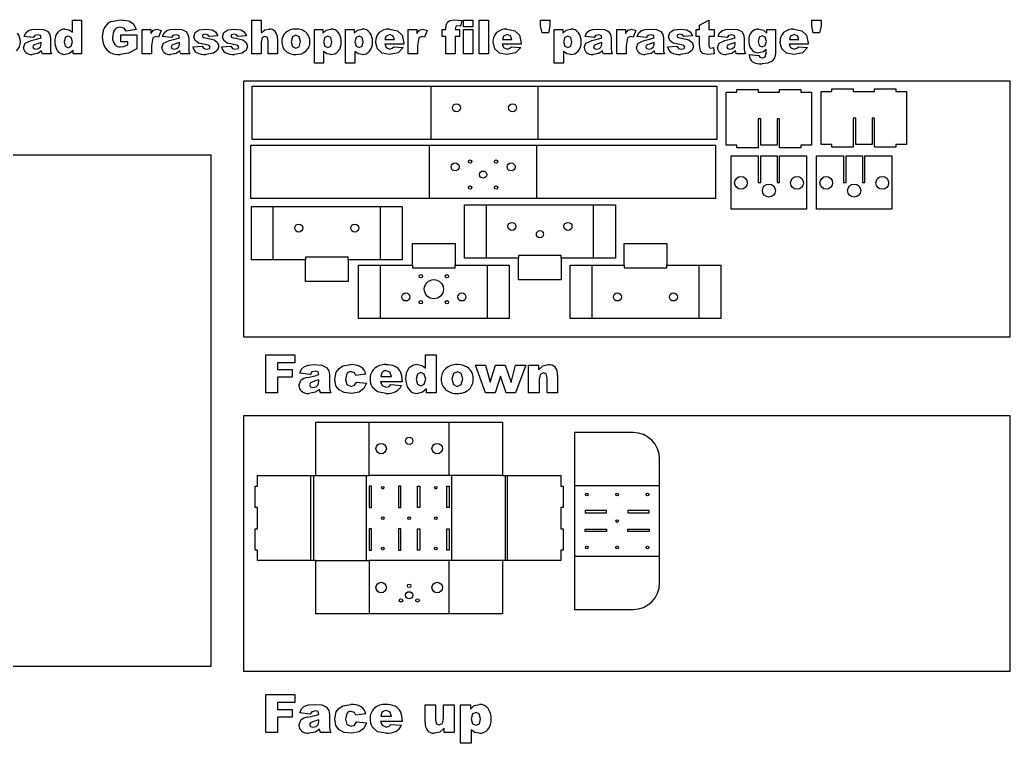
# Model space of a CAD drawing. Extents: x -47.4 to 49.1, y -49.9 to 45.6.
# Drawn here: x 2.59 to 49.09, y -49.67 to -15.7 of the extents above; entities that cross this region are included whole.
import ezdxf

# ---------------------------------------------------------------- set-up
doc = ezdxf.new("R2010")
doc.units = 0
for name, color, linetype in [('CUT', 5, 'CONTINUOUS'), ('DEFAULT', 7, 'CONTINUOUS'), ('SCORE', 1, 'CONTINUOUS')]:
    doc.layers.add(name, color=color, linetype=linetype)

msp = doc.modelspace()

# ---------------------------------------------------------------- linework, layer by layer
at = {"layer": 'CUT'}
for p, q in [((5.061, -16.275), (5.061, -15.724)), ((5.061, -15.724), (5.498, -15.724)), ((5.498, -15.724), (5.498, -17.302)), ((6.889, -15.776), (7.322, -15.699)), ((7.322, -15.699), (7.714, -15.747)), ((7.714, -15.747), (7.93, -15.896)), ((13.486, -15.724), (13.923, -15.724)), ((13.486, -17.302), (13.486, -15.724)), ((13.923, -15.724), (13.923, -16.305)), ((22.674, -15.818), (22.79, -15.732)), ((22.79, -15.732), (23.009, -15.699)), ((23.009, -15.699), (23.343, -15.726)), ((23.343, -15.726), (23.293, -15.992)), ((23.428, -15.724), (23.865, -15.724)), ((23.428, -16.027), (23.428, -15.724)), ((23.865, -15.724), (23.865, -16.027)), ((24.156, -15.724), (24.593, -15.724)), ((24.156, -17.302), (24.156, -15.724)), ((24.593, -15.724), (24.593, -17.302)), ((27.045, -15.724), (27.482, -15.724)), ((27.045, -15.985), (27.045, -15.724)), ((27.482, -15.724), (27.482, -15.985)), ((34.511, -15.95), (34.948, -15.724)), ((34.948, -15.724), (34.948, -16.161)), ((39.78, -15.724), (40.217, -15.724)), ((39.78, -15.985), (39.78, -15.724)), ((40.217, -15.724), (40.217, -15.985)), ((2.871, -16.316), (3, -16.206)), ((3, -16.206), (3.165, -16.155)), ((3.165, -16.155), (3.393, -16.136)), ((3.393, -16.136), (3.71, -16.158)), ((3.71, -16.158), (3.909, -16.25)), ((3.909, -16.25), (3.997, -16.387)), ((4.723, -16.136), (4.911, -16.171)), ((4.911, -16.171), (5.061, -16.275)), ((7.487, -16.098), (7.308, -16.052)), ((7.586, -16.234), (7.487, -16.098)), ((8.059, -16.151), (7.586, -16.234)), ((7.93, -15.896), (8.059, -16.151)), ((8.339, -16.161), (8.746, -16.161)), ((8.339, -17.302), (8.339, -16.161)), ((8.746, -16.161), (8.746, -16.349)), ((8.746, -16.349), (8.868, -16.182)), ((8.868, -16.182), (9.024, -16.136)), ((9.024, -16.136), (9.237, -16.195)), ((9.237, -16.195), (9.101, -16.509)), ((9.366, -16.316), (9.494, -16.206)), ((9.494, -16.206), (9.66, -16.155)), ((9.66, -16.155), (9.888, -16.136)), ((9.888, -16.136), (10.204, -16.158)), ((10.204, -16.158), (10.403, -16.25)), ((10.403, -16.25), (10.491, -16.387)), ((10.832, -16.299), (11.013, -16.177)), ((11.013, -16.177), (11.322, -16.136)), ((11.322, -16.136), (11.625, -16.169)), ((11.625, -16.169), (11.787, -16.269)), ((11.787, -16.269), (11.895, -16.452)), ((12.18, -16.299), (12.361, -16.177)), ((12.361, -16.177), (12.67, -16.136)), ((12.67, -16.136), (12.972, -16.169)), ((12.972, -16.169), (13.135, -16.269)), ((13.135, -16.269), (13.243, -16.452)), ((13.923, -16.305), (14.099, -16.175)), ((14.099, -16.175), (14.306, -16.136)), ((16.423, -17.739), (16.423, -16.161)), ((16.423, -16.161), (16.829, -16.161)), ((16.829, -16.161), (16.829, -16.334)), ((16.829, -16.334), (16.986, -16.188)), ((16.986, -16.188), (17.201, -16.136)), ((17.892, -17.739), (17.892, -16.161)), ((17.892, -16.161), (18.297, -16.161)), ((18.297, -16.161), (18.297, -16.334)), ((18.297, -16.334), (18.455, -16.188)), ((18.455, -16.188), (18.67, -16.136)), ((19.946, -16.136), (20.333, -16.211)), ((20.333, -16.211), (20.549, -16.425)), ((20.83, -16.161), (21.237, -16.161)), ((20.83, -17.302), (20.83, -16.161)), ((21.237, -16.161), (21.237, -16.349)), ((21.237, -16.349), (21.36, -16.182)), ((21.36, -16.182), (21.516, -16.136)), ((21.516, -16.136), (21.728, -16.195)), ((21.728, -16.195), (21.592, -16.509)), ((22.432, -16.476), (22.432, -16.161)), ((22.432, -16.161), (22.602, -16.161)), ((22.602, -16.109), (22.617, -15.955)), ((22.602, -16.161), (22.602, -16.109)), ((22.617, -15.955), (22.674, -15.818)), ((23.045, -16.061), (23.039, -16.161)), ((23.039, -16.161), (23.246, -16.161)), ((23.081, -15.999), (23.045, -16.061)), ((23.166, -15.979), (23.081, -15.999)), ((23.293, -15.992), (23.166, -15.979)), ((23.246, -16.161), (23.246, -16.476)), ((23.865, -16.027), (23.428, -16.027)), ((23.428, -16.161), (23.865, -16.161)), ((23.428, -17.302), (23.428, -16.161)), ((23.865, -16.161), (23.865, -17.302)), ((25.457, -16.136), (25.844, -16.211)), ((25.844, -16.211), (26.061, -16.425)), ((27.116, -16.306), (27.045, -15.985)), ((27.482, -15.985), (27.414, -16.306)), ((27.689, -17.739), (27.689, -16.161)), ((27.689, -16.161), (28.094, -16.161)), ((28.094, -16.161), (28.094, -16.334)), ((28.094, -16.334), (28.252, -16.188)), ((28.252, -16.188), (28.466, -16.136)), ((29.202, -16.316), (29.33, -16.206)), ((29.33, -16.206), (29.496, -16.155)), ((29.496, -16.155), (29.724, -16.136)), ((29.724, -16.136), (30.04, -16.158)), ((30.04, -16.158), (30.239, -16.25)), ((30.239, -16.25), (30.327, -16.387)), ((30.626, -16.161), (31.034, -16.161)), ((30.626, -17.302), (30.626, -16.161)), ((31.034, -16.161), (31.034, -16.349)), ((31.034, -16.349), (31.156, -16.182)), ((31.156, -16.182), (31.312, -16.136)), ((31.312, -16.136), (31.525, -16.195)), ((31.525, -16.195), (31.389, -16.509)), ((31.654, -16.316), (31.782, -16.206)), ((31.782, -16.206), (31.948, -16.155)), ((31.948, -16.155), (32.176, -16.136)), ((32.176, -16.136), (32.492, -16.158)), ((32.492, -16.158), (32.691, -16.25)), ((32.691, -16.25), (32.779, -16.387)), ((33.12, -16.299), (33.301, -16.177)), ((33.301, -16.177), (33.61, -16.136)), ((33.61, -16.136), (33.912, -16.169)), ((33.912, -16.169), (34.075, -16.269)), ((34.075, -16.269), (34.183, -16.452)), ((34.353, -16.476), (34.353, -16.161)), ((34.353, -16.161), (34.511, -16.161)), ((34.511, -16.161), (34.511, -15.95)), ((34.948, -16.161), (35.191, -16.161)), ((35.191, -16.161), (35.191, -16.476)), ((35.453, -16.316), (35.582, -16.206)), ((35.582, -16.206), (35.748, -16.155)), ((35.748, -16.155), (35.976, -16.136)), ((35.976, -16.136), (36.292, -16.158)), ((36.292, -16.158), (36.491, -16.25)), ((36.491, -16.25), (36.579, -16.387)), ((37.289, -16.136), (37.511, -16.181)), ((37.511, -16.181), (37.674, -16.33)), ((37.674, -16.161), (38.08, -16.161)), ((37.674, -16.33), (37.674, -16.161)), ((38.08, -16.161), (38.08, -17.237)), ((38.932, -16.136), (39.319, -16.211)), ((39.319, -16.211), (39.535, -16.425)), ((39.851, -16.306), (39.78, -15.985)), ((40.217, -15.985), (40.148, -16.306)), ((2.803, -16.489), (2.871, -16.316)), ((3.228, -16.537), (2.803, -16.489)), ((2.842, -16.792), (3.122, -16.669)), ((3.122, -16.669), (3.438, -16.601)), ((3.293, -16.438), (3.228, -16.537)), ((3.448, -16.404), (3.293, -16.438)), ((3.438, -16.601), (3.592, -16.549)), ((3.56, -16.436), (3.448, -16.404)), ((3.592, -16.549), (3.56, -16.436)), ((3.997, -16.387), (4.029, -16.556)), ((4.029, -16.556), (4.029, -17.059)), ((4.726, -16.528), (4.672, -16.741)), ((4.857, -16.464), (4.726, -16.528)), ((5.006, -16.53), (4.857, -16.464)), ((5.064, -16.731), (5.006, -16.53)), ((5.007, -16.945), (5.064, -16.731)), ((7.331, -16.731), (7.331, -16.404)), ((7.331, -16.404), (8.084, -16.404)), ((7.659, -16.731), (7.331, -16.731)), ((7.659, -16.874), (7.659, -16.731)), ((8.084, -16.404), (8.084, -17.067)), ((8.844, -16.547), (8.776, -16.92)), ((8.978, -16.476), (8.844, -16.547)), ((9.101, -16.509), (8.978, -16.476)), ((9.298, -16.489), (9.366, -16.316)), ((9.722, -16.537), (9.298, -16.489)), ((9.337, -16.792), (9.616, -16.669)), ((9.616, -16.669), (9.933, -16.601)), ((9.787, -16.438), (9.722, -16.537)), ((9.942, -16.404), (9.787, -16.438)), ((9.933, -16.601), (10.087, -16.549)), ((10.055, -16.436), (9.942, -16.404)), ((10.087, -16.549), (10.055, -16.436)), ((10.491, -16.387), (10.524, -16.556)), ((10.524, -16.556), (10.524, -17.059)), ((10.766, -16.493), (10.832, -16.299)), ((10.827, -16.677), (10.766, -16.493)), ((10.977, -16.791), (10.827, -16.677)), ((11.189, -16.405), (11.155, -16.467)), ((11.155, -16.467), (11.199, -16.529)), ((11.3, -16.379), (11.189, -16.405)), ((11.199, -16.529), (11.388, -16.566)), ((11.428, -16.412), (11.3, -16.379)), ((11.388, -16.566), (11.713, -16.634)), ((11.483, -16.489), (11.428, -16.412)), ((11.895, -16.452), (11.483, -16.489)), ((11.713, -16.634), (11.875, -16.758)), ((12.114, -16.493), (12.18, -16.299)), ((12.175, -16.677), (12.114, -16.493)), ((12.324, -16.791), (12.175, -16.677)), ((12.537, -16.405), (12.502, -16.467)), ((12.502, -16.467), (12.547, -16.529)), ((12.647, -16.379), (12.537, -16.405)), ((12.547, -16.529), (12.735, -16.566)), ((12.775, -16.412), (12.647, -16.379)), ((12.735, -16.566), (13.06, -16.634)), ((12.83, -16.489), (12.775, -16.412)), ((13.243, -16.452), (12.83, -16.489)), ((13.06, -16.634), (13.223, -16.758)), ((13.972, -16.537), (13.923, -16.753)), ((14.1, -16.476), (13.972, -16.537)), ((14.211, -16.521), (14.1, -16.476)), ((14.25, -16.673), (14.211, -16.521)), ((14.25, -17.302), (14.25, -16.673)), ((14.687, -16.577), (14.687, -17.302)), ((15.396, -16.503), (15.331, -16.731)), ((15.331, -16.731), (15.395, -16.96)), ((15.559, -16.428), (15.396, -16.503)), ((15.716, -16.502), (15.559, -16.428)), ((15.78, -16.726), (15.716, -16.502)), ((15.717, -16.962), (15.78, -16.726)), ((16.915, -16.529), (16.857, -16.737)), ((16.857, -16.737), (16.916, -16.934)), ((17.059, -16.464), (16.915, -16.529)), ((17.194, -16.528), (17.059, -16.464)), ((17.249, -16.728), (17.194, -16.528)), ((17.196, -16.937), (17.249, -16.728)), ((18.384, -16.529), (18.326, -16.737)), ((18.326, -16.737), (18.385, -16.934)), ((18.527, -16.464), (18.384, -16.529)), ((18.662, -16.528), (18.527, -16.464)), ((18.718, -16.728), (18.662, -16.528)), ((18.665, -16.937), (18.718, -16.728)), ((19.386, -17.06), (19.3, -16.733)), ((19.791, -16.472), (19.739, -16.622)), ((19.739, -16.622), (20.187, -16.622)), ((19.964, -16.391), (19.791, -16.472)), ((20.116, -16.445), (19.964, -16.391)), ((20.187, -16.622), (20.116, -16.445)), ((20.549, -16.425), (20.624, -16.791)), ((21.335, -16.547), (21.267, -16.92)), ((21.469, -16.476), (21.335, -16.547)), ((21.592, -16.509), (21.469, -16.476)), ((22.602, -16.476), (22.432, -16.476)), ((22.602, -17.302), (22.602, -16.476)), ((23.246, -16.476), (23.039, -16.476)), ((23.039, -16.476), (23.039, -17.302)), ((24.897, -17.06), (24.812, -16.733)), ((25.302, -16.472), (25.25, -16.622)), ((25.25, -16.622), (25.698, -16.622)), ((25.476, -16.391), (25.302, -16.472)), ((25.627, -16.445), (25.476, -16.391)), ((25.698, -16.622), (25.627, -16.445)), ((26.061, -16.425), (26.135, -16.791)), ((27.414, -16.306), (27.116, -16.306)), ((28.18, -16.529), (28.123, -16.737)), ((28.123, -16.737), (28.181, -16.934)), ((28.324, -16.464), (28.18, -16.529)), ((28.459, -16.528), (28.324, -16.464)), ((28.514, -16.728), (28.459, -16.528)), ((28.461, -16.937), (28.514, -16.728)), ((29.133, -16.489), (29.202, -16.316)), ((29.558, -16.537), (29.133, -16.489)), ((29.173, -16.792), (29.452, -16.669)), ((29.452, -16.669), (29.769, -16.601)), ((29.623, -16.438), (29.558, -16.537)), ((29.778, -16.404), (29.623, -16.438)), ((29.769, -16.601), (29.922, -16.549)), ((29.89, -16.436), (29.778, -16.404)), ((29.922, -16.549), (29.89, -16.436)), ((30.327, -16.387), (30.359, -16.556)), ((30.359, -16.556), (30.359, -17.059)), ((31.132, -16.547), (31.063, -16.92)), ((31.266, -16.476), (31.132, -16.547)), ((31.389, -16.509), (31.266, -16.476)), ((31.585, -16.489), (31.654, -16.316)), ((32.01, -16.537), (31.585, -16.489)), ((31.625, -16.792), (31.904, -16.669)), ((31.904, -16.669), (32.221, -16.601)), ((32.075, -16.438), (32.01, -16.537)), ((32.23, -16.404), (32.075, -16.438)), ((32.221, -16.601), (32.375, -16.549)), ((32.343, -16.436), (32.23, -16.404)), ((32.375, -16.549), (32.343, -16.436)), ((32.779, -16.387), (32.812, -16.556)), ((32.812, -16.556), (32.812, -17.059)), ((33.054, -16.493), (33.12, -16.299)), ((33.115, -16.677), (33.054, -16.493)), ((33.265, -16.791), (33.115, -16.677)), ((33.477, -16.405), (33.443, -16.467)), ((33.443, -16.467), (33.487, -16.529)), ((33.588, -16.379), (33.477, -16.405)), ((33.487, -16.529), (33.676, -16.566)), ((33.716, -16.412), (33.588, -16.379)), ((33.676, -16.566), (34, -16.634)), ((33.771, -16.489), (33.716, -16.412)), ((34.183, -16.452), (33.771, -16.489)), ((34, -16.634), (34.163, -16.758)), ((34.511, -16.476), (34.353, -16.476)), ((34.511, -16.879), (34.511, -16.476)), ((35.191, -16.476), (34.948, -16.476)), ((34.948, -16.476), (34.948, -16.897)), ((35.385, -16.489), (35.453, -16.316)), ((35.81, -16.537), (35.385, -16.489)), ((35.424, -16.792), (35.704, -16.669)), ((35.704, -16.669), (36.021, -16.601)), ((35.875, -16.438), (35.81, -16.537)), ((36.03, -16.404), (35.875, -16.438)), ((36.021, -16.601), (36.174, -16.549)), ((36.142, -16.436), (36.03, -16.404)), ((36.174, -16.549), (36.142, -16.436)), ((36.579, -16.387), (36.611, -16.556)), ((36.611, -16.556), (36.611, -17.059)), ((37.306, -16.513), (37.255, -16.717)), ((37.255, -16.717), (37.308, -16.902)), ((37.442, -16.452), (37.306, -16.513)), ((37.587, -16.519), (37.442, -16.452)), ((37.646, -16.711), (37.587, -16.519)), ((37.59, -16.9), (37.646, -16.711)), ((38.372, -17.06), (38.286, -16.733)), ((38.777, -16.472), (38.725, -16.622)), ((38.725, -16.622), (39.173, -16.622)), ((38.95, -16.391), (38.777, -16.472)), ((39.102, -16.445), (38.95, -16.391)), ((39.173, -16.622), (39.102, -16.445)), ((39.535, -16.425), (39.61, -16.791)), ((40.148, -16.306), (39.851, -16.306)), ((2.767, -17.003), (2.842, -16.792)), ((3.24, -16.891), (3.204, -16.969)), ((3.204, -16.969), (3.239, -17.052)), ((3.239, -17.052), (3.344, -17.083)), ((3.406, -16.823), (3.24, -16.891)), ((3.344, -17.083), (3.478, -17.049)), ((3.592, -16.768), (3.406, -16.823)), ((3.617, -17.161), (3.448, -17.279)), ((3.478, -17.049), (3.566, -16.965)), ((3.566, -16.965), (3.592, -16.836)), ((3.592, -16.836), (3.592, -16.768)), ((3.633, -17.234), (3.617, -17.161)), ((4.029, -17.059), (4.039, -17.186)), ((4.039, -17.186), (4.084, -17.302)), ((4.672, -16.741), (4.727, -16.945)), ((4.727, -16.945), (4.863, -17.011)), ((4.863, -17.011), (5.007, -16.945)), ((5.093, -17.135), (4.934, -17.278)), ((5.093, -17.302), (5.093, -17.135)), ((7.326, -16.974), (7.485, -16.951)), ((7.485, -16.951), (7.659, -16.874)), ((8.084, -17.067), (7.699, -17.272)), ((8.776, -16.92), (8.776, -17.302)), ((9.261, -17.003), (9.337, -16.792)), ((9.734, -16.891), (9.698, -16.969)), ((9.698, -16.969), (9.734, -17.052)), ((9.901, -16.823), (9.734, -16.891)), ((9.734, -17.052), (9.838, -17.083)), ((9.838, -17.083), (9.973, -17.049)), ((10.087, -16.768), (9.901, -16.823)), ((10.112, -17.161), (9.942, -17.279)), ((9.973, -17.049), (10.061, -16.965)), ((10.061, -16.965), (10.087, -16.836)), ((10.087, -16.836), (10.087, -16.768)), ((10.127, -17.234), (10.112, -17.161)), ((10.524, -17.059), (10.534, -17.186)), ((10.534, -17.186), (10.579, -17.302)), ((10.718, -16.974), (11.155, -16.938)), ((11.293, -16.864), (10.977, -16.791)), ((11.155, -16.938), (11.23, -17.05)), ((11.23, -17.05), (11.358, -17.083)), ((11.482, -16.908), (11.293, -16.864)), ((11.358, -17.083), (11.494, -17.047)), ((11.531, -16.979), (11.482, -16.908)), ((11.494, -17.047), (11.531, -16.979)), ((11.872, -17.125), (11.684, -17.272)), ((11.932, -16.935), (11.872, -17.125)), ((11.875, -16.758), (11.932, -16.935)), ((12.065, -16.974), (12.502, -16.938)), ((12.641, -16.864), (12.324, -16.791)), ((12.502, -16.938), (12.577, -17.05)), ((12.577, -17.05), (12.706, -17.083)), ((12.829, -16.908), (12.641, -16.864)), ((12.706, -17.083), (12.841, -17.047)), ((12.879, -16.979), (12.829, -16.908)), ((12.841, -17.047), (12.879, -16.979)), ((13.22, -17.125), (13.031, -17.272)), ((13.279, -16.935), (13.22, -17.125)), ((13.223, -16.758), (13.279, -16.935)), ((13.923, -16.753), (13.923, -17.302)), ((15.395, -16.96), (15.556, -17.035)), ((15.556, -17.035), (15.717, -16.962)), ((17.011, -17.292), (16.86, -17.189)), ((16.86, -17.189), (16.86, -17.739)), ((16.916, -16.934), (17.064, -16.998)), ((17.064, -16.998), (17.196, -16.937)), ((18.48, -17.292), (18.329, -17.189)), ((18.329, -17.189), (18.329, -17.739)), ((18.385, -16.934), (18.533, -16.998)), ((18.533, -16.998), (18.665, -16.937)), ((19.602, -17.262), (19.386, -17.06)), ((20.624, -16.841), (19.737, -16.841)), ((19.737, -16.841), (19.795, -16.997)), ((19.795, -16.997), (19.962, -17.071)), ((19.962, -17.071), (20.085, -17.037)), ((20.085, -17.037), (20.162, -16.962)), ((20.162, -16.962), (20.599, -16.998)), ((20.599, -16.998), (20.36, -17.25)), ((20.624, -16.791), (20.624, -16.841)), ((21.267, -16.92), (21.267, -17.302)), ((25.113, -17.262), (24.897, -17.06)), ((26.135, -16.841), (25.249, -16.841)), ((25.249, -16.841), (25.306, -16.997)), ((25.306, -16.997), (25.473, -17.071)), ((25.473, -17.071), (25.597, -17.037)), ((25.597, -17.037), (25.674, -16.962)), ((25.674, -16.962), (26.111, -16.998)), ((26.111, -16.998), (25.872, -17.25)), ((26.135, -16.791), (26.135, -16.841)), ((28.277, -17.292), (28.126, -17.189)), ((28.126, -17.189), (28.126, -17.739)), ((28.181, -16.934), (28.329, -16.998)), ((28.329, -16.998), (28.461, -16.937)), ((29.097, -17.003), (29.173, -16.792)), ((29.57, -16.891), (29.534, -16.969)), ((29.534, -16.969), (29.569, -17.052)), ((29.569, -17.052), (29.674, -17.083)), ((29.737, -16.823), (29.57, -16.891)), ((29.674, -17.083), (29.808, -17.049)), ((29.922, -16.768), (29.737, -16.823)), ((29.948, -17.161), (29.778, -17.279)), ((29.808, -17.049), (29.896, -16.965)), ((29.896, -16.965), (29.922, -16.836)), ((29.922, -16.836), (29.922, -16.768)), ((29.963, -17.234), (29.948, -17.161)), ((30.359, -17.059), (30.37, -17.186)), ((30.37, -17.186), (30.414, -17.302)), ((31.063, -16.92), (31.063, -17.302)), ((31.549, -17.003), (31.625, -16.792)), ((32.022, -16.891), (31.986, -16.969)), ((31.986, -16.969), (32.022, -17.052)), ((32.189, -16.823), (32.022, -16.891)), ((32.022, -17.052), (32.126, -17.083)), ((32.126, -17.083), (32.26, -17.049)), ((32.375, -16.768), (32.189, -16.823)), ((32.4, -17.161), (32.23, -17.279)), ((32.26, -17.049), (32.349, -16.965)), ((32.349, -16.965), (32.375, -16.836)), ((32.375, -16.836), (32.375, -16.768)), ((32.415, -17.234), (32.4, -17.161)), ((32.812, -17.059), (32.822, -17.186)), ((32.822, -17.186), (32.867, -17.302)), ((33.006, -16.974), (33.443, -16.938)), ((33.581, -16.864), (33.265, -16.791)), ((33.443, -16.938), (33.518, -17.05)), ((33.518, -17.05), (33.646, -17.083)), ((33.769, -16.908), (33.581, -16.864)), ((33.646, -17.083), (33.782, -17.047)), ((33.819, -16.979), (33.769, -16.908)), ((33.782, -17.047), (33.819, -16.979)), ((34.16, -17.125), (33.972, -17.272)), ((34.22, -16.935), (34.16, -17.125)), ((34.163, -16.758), (34.22, -16.935)), ((34.548, -17.156), (34.511, -16.879)), ((34.662, -17.284), (34.548, -17.156)), ((34.948, -16.897), (34.962, -16.997)), ((34.962, -16.997), (35.037, -17.035)), ((35.037, -17.035), (35.171, -17.006)), ((35.171, -17.006), (35.203, -17.293)), ((35.349, -17.003), (35.424, -16.792)), ((35.822, -16.891), (35.786, -16.969)), ((35.786, -16.969), (35.821, -17.052)), ((35.821, -17.052), (35.926, -17.083)), ((35.988, -16.823), (35.822, -16.891)), ((35.926, -17.083), (36.06, -17.049)), ((36.174, -16.768), (35.988, -16.823)), ((36.199, -17.161), (36.03, -17.279)), ((36.06, -17.049), (36.148, -16.965)), ((36.148, -16.965), (36.174, -16.836)), ((36.174, -16.836), (36.174, -16.768)), ((36.215, -17.234), (36.199, -17.161)), ((36.611, -17.059), (36.621, -17.186)), ((36.621, -17.186), (36.666, -17.302)), ((37.513, -17.201), (37.292, -17.253)), ((37.308, -16.902), (37.45, -16.962)), ((37.45, -16.962), (37.59, -16.9)), ((37.643, -17.093), (37.513, -17.201)), ((37.643, -17.262), (37.643, -17.093)), ((38.588, -17.262), (38.372, -17.06)), ((39.61, -16.841), (38.723, -16.841)), ((38.723, -16.841), (38.781, -16.997)), ((38.781, -16.997), (38.948, -17.071)), ((38.948, -17.071), (39.071, -17.037)), ((39.071, -17.037), (39.148, -16.962)), ((39.148, -16.962), (39.585, -16.998)), ((39.585, -16.998), (39.346, -17.25)), ((39.61, -16.791), (39.61, -16.841)), ((3.448, -17.279), (3.18, -17.326)), ((3.666, -17.302), (3.633, -17.234)), ((4.084, -17.302), (3.666, -17.302)), ((4.934, -17.278), (4.721, -17.326)), ((5.498, -17.302), (5.093, -17.302)), ((7.699, -17.272), (7.303, -17.326)), ((8.776, -17.302), (8.339, -17.302)), ((9.942, -17.279), (9.674, -17.326)), ((10.16, -17.302), (10.127, -17.234)), ((10.579, -17.302), (10.16, -17.302)), ((11.684, -17.272), (11.334, -17.326)), ((13.031, -17.272), (12.681, -17.326)), ((13.923, -17.302), (13.486, -17.302)), ((14.687, -17.302), (14.25, -17.302)), ((17.198, -17.326), (17.011, -17.292)), ((18.667, -17.326), (18.48, -17.292)), ((19.959, -17.326), (19.602, -17.262)), ((20.36, -17.25), (19.959, -17.326)), ((21.267, -17.302), (20.83, -17.302)), ((23.039, -17.302), (22.602, -17.302)), ((23.865, -17.302), (23.428, -17.302)), ((24.593, -17.302), (24.156, -17.302)), ((25.47, -17.326), (25.113, -17.262)), ((25.872, -17.25), (25.47, -17.326)), ((28.463, -17.326), (28.277, -17.292)), ((29.778, -17.279), (29.51, -17.326)), ((29.996, -17.302), (29.963, -17.234)), ((30.414, -17.302), (29.996, -17.302)), ((31.063, -17.302), (30.626, -17.302)), ((32.23, -17.279), (31.962, -17.326)), ((32.448, -17.302), (32.415, -17.234)), ((32.867, -17.302), (32.448, -17.302)), ((33.972, -17.272), (33.622, -17.326)), ((34.901, -17.326), (34.662, -17.284)), ((35.203, -17.293), (34.901, -17.326)), ((36.03, -17.279), (35.762, -17.326)), ((36.248, -17.302), (36.215, -17.234)), ((36.666, -17.302), (36.248, -17.302)), ((36.854, -17.384), (36.856, -17.326)), ((36.856, -17.326), (37.291, -17.375)), ((37.291, -17.375), (37.34, -17.452)), ((37.34, -17.452), (37.459, -17.484)), ((37.459, -17.484), (37.597, -17.435)), ((37.597, -17.435), (37.643, -17.262)), ((37.914, -17.649), (37.722, -17.736)), ((38.035, -17.492), (37.914, -17.649)), ((38.081, -17.288), (38.035, -17.492)), ((38.08, -17.237), (38.081, -17.288)), ((38.945, -17.326), (38.588, -17.262)), ((39.346, -17.25), (38.945, -17.326)), ((16.86, -17.739), (16.423, -17.739)), ((18.329, -17.739), (17.892, -17.739)), ((28.126, -17.739), (27.689, -17.739)), ((37.722, -17.736), (37.455, -17.763)), ((13.508, -21.315), (13.508, -18.815)), ((13.508, -18.815), (21.893, -18.815)), ((21.893, -18.815), (26.933, -18.815)), ((26.933, -18.815), (35.318, -18.815)), ((35.318, -18.815), (35.318, -21.315)), ((36.266, -19.094), (36.266, -18.979)), ((36.266, -18.979), (37.266, -18.979)), ((37.266, -18.979), (37.266, -19.094)), ((38.266, -19.094), (38.266, -18.979)), ((38.266, -18.979), (39.266, -18.979)), ((39.266, -18.979), (39.266, -19.094)), ((40.225, -21.563), (40.225, -19.063)), ((40.225, -19.063), (40.725, -19.063)), ((40.725, -19.063), (40.725, -18.948)), ((40.725, -18.948), (41.725, -18.948)), ((41.725, -18.948), (41.725, -19.063)), ((41.725, -19.063), (42.725, -19.063)), ((42.725, -19.063), (42.725, -18.948)), ((42.725, -18.948), (43.725, -18.948)), ((43.725, -18.948), (43.725, -19.063)), ((43.725, -19.063), (44.225, -19.063)), ((44.225, -19.063), (44.225, -21.563)), ((35.766, -21.594), (35.766, -19.094)), ((35.766, -19.094), (36.266, -19.094)), ((37.266, -19.094), (38.266, -19.094)), ((39.266, -19.094), (39.766, -19.094)), ((39.766, -19.094), (39.766, -21.594)), ((37.381, -20.344), (37.266, -20.344)), ((37.266, -20.344), (37.266, -21.594)), ((37.381, -21.594), (37.381, -20.344)), ((38.266, -20.344), (38.151, -20.344)), ((38.151, -20.344), (38.151, -21.594)), ((38.266, -21.594), (38.266, -20.344)), ((41.84, -20.313), (41.725, -20.313)), ((41.725, -20.313), (41.725, -21.563)), ((41.84, -21.563), (41.84, -20.313)), ((42.725, -20.313), (42.61, -20.313)), ((42.61, -20.313), (42.61, -21.563)), ((42.725, -21.563), (42.725, -20.313)), ((21.893, -21.315), (13.508, -21.315)), ((26.933, -21.315), (21.893, -21.315)), ((35.318, -21.315), (26.933, -21.315)), ((13.442, -24.094), (13.442, -21.594)), ((13.442, -21.594), (21.827, -21.594)), ((21.827, -21.594), (26.867, -21.594)), ((26.867, -21.594), (35.252, -21.594)), ((35.252, -21.594), (35.252, -24.094)), ((36.266, -21.594), (35.766, -21.594)), ((36.266, -21.709), (36.266, -21.594)), ((37.266, -21.709), (36.266, -21.709)), ((37.266, -21.594), (37.266, -21.709)), ((38.151, -21.594), (37.381, -21.594)), ((38.266, -21.709), (38.266, -21.594)), ((39.266, -21.709), (38.266, -21.709)), ((39.766, -21.594), (39.266, -21.594)), ((39.266, -21.594), (39.266, -21.709)), ((40.725, -21.563), (40.225, -21.563)), ((40.725, -21.678), (40.725, -21.563)), ((41.725, -21.678), (40.725, -21.678)), ((41.725, -21.563), (41.725, -21.678)), ((42.61, -21.563), (41.84, -21.563)), ((42.725, -21.678), (42.725, -21.563)), ((43.725, -21.678), (42.725, -21.678)), ((44.225, -21.563), (43.725, -21.563)), ((43.725, -21.563), (43.725, -21.678)), ((35.996, -24.594), (35.996, -22.094)), ((35.996, -22.094), (37.266, -22.094)), ((37.266, -22.094), (37.266, -23.344)), ((37.381, -23.344), (37.381, -22.094)), ((37.381, -22.094), (38.151, -22.094)), ((38.151, -22.094), (38.151, -23.344)), ((38.266, -23.344), (38.266, -22.094)), ((38.266, -22.094), (39.536, -22.094)), ((39.536, -22.094), (39.536, -24.594)), ((40.001, -24.594), (40.001, -22.094)), ((40.001, -22.094), (41.271, -22.094)), ((41.271, -22.094), (41.271, -23.344)), ((41.386, -23.344), (41.386, -22.094)), ((41.386, -22.094), (42.156, -22.094)), ((42.156, -22.094), (42.156, -23.344)), ((42.271, -23.344), (42.271, -22.094)), ((42.271, -22.094), (43.541, -22.094)), ((43.541, -22.094), (43.541, -24.594)), ((37.266, -23.344), (37.381, -23.344)), ((38.151, -23.344), (38.266, -23.344)), ((41.271, -23.344), (41.386, -23.344)), ((42.156, -23.344), (42.271, -23.344)), ((21.827, -24.094), (13.442, -24.094)), ((26.867, -24.094), (21.827, -24.094)), ((35.252, -24.094), (26.867, -24.094)), ((13.467, -26.968), (13.467, -24.468)), ((13.467, -24.468), (14.487, -24.468)), ((14.487, -24.468), (19.527, -24.468)), ((19.527, -24.468), (20.547, -24.468)), ((20.547, -24.468), (20.547, -26.968)), ((23.476, -26.892), (23.476, -24.392)), ((23.476, -24.392), (24.496, -24.392)), ((24.496, -24.392), (29.536, -24.392)), ((29.536, -24.392), (30.556, -24.392)), ((30.556, -24.392), (30.556, -26.892)), ((39.536, -24.594), (35.996, -24.594)), ((43.541, -24.594), (40.001, -24.594)), ((21.034, -27.231), (21.034, -26.211)), ((21.034, -26.211), (23.034, -26.211)), ((23.034, -26.211), (23.034, -27.231)), ((30.967, -27.231), (30.967, -26.211)), ((30.967, -26.211), (32.967, -26.211)), ((32.967, -26.211), (32.967, -27.231)), ((14.487, -26.968), (13.467, -26.968)), ((16.007, -26.968), (14.487, -26.968)), ((16.007, -26.853), (16.007, -26.968)), ((16.007, -27.988), (16.007, -26.968)), ((18.007, -26.968), (18.007, -26.853)), ((19.527, -26.968), (18.007, -26.968)), ((18.007, -26.968), (18.007, -27.988)), ((20.547, -26.968), (19.527, -26.968)), ((24.496, -26.892), (23.476, -26.892)), ((26.016, -26.892), (24.496, -26.892)), ((26.016, -26.777), (26.016, -26.892)), ((26.016, -27.912), (26.016, -26.892)), ((28.016, -26.892), (28.016, -26.777)), ((29.536, -26.892), (28.016, -26.892)), ((28.016, -26.892), (28.016, -27.912)), ((30.556, -26.892), (29.536, -26.892)), ((18.494, -29.731), (18.494, -27.231)), ((18.494, -27.231), (19.514, -27.231)), ((19.514, -27.231), (21.034, -27.231)), ((21.034, -27.231), (21.034, -27.346)), ((23.034, -27.231), (24.554, -27.231)), ((23.034, -27.346), (23.034, -27.231)), ((24.554, -27.231), (25.574, -27.231)), ((25.574, -27.231), (25.574, -29.731)), ((28.427, -29.731), (28.427, -27.231)), ((28.427, -27.231), (29.447, -27.231)), ((29.447, -27.231), (30.967, -27.231)), ((30.967, -27.231), (30.967, -27.346)), ((32.967, -27.231), (34.487, -27.231)), ((32.967, -27.346), (32.967, -27.231)), ((34.487, -27.231), (35.507, -27.231)), ((35.507, -27.231), (35.507, -29.731)), ((18.007, -27.988), (16.007, -27.988)), ((28.016, -27.912), (26.016, -27.912)), ((19.514, -29.731), (18.494, -29.731)), ((24.554, -29.731), (19.514, -29.731)), ((25.574, -29.731), (24.554, -29.731)), ((29.447, -29.731), (28.427, -29.731)), ((34.487, -29.731), (29.447, -29.731)), ((35.507, -29.731), (34.487, -29.731)), ((16.491, -37.101), (16.491, -34.601)), ((16.491, -34.601), (25.031, -34.601)), ((25.031, -34.601), (25.261, -34.601)), ((25.261, -34.601), (25.261, -37.101)), ((28.636, -35.084), (28.636, -43.394)), ((31.386, -35.084), (28.636, -35.084)), ((32.636, -37.584), (32.636, -36.334)), ((13.761, -37.601), (13.761, -37.101)), ((13.761, -37.101), (16.261, -37.101)), ((16.261, -37.101), (16.376, -37.101)), ((16.376, -37.101), (16.491, -37.101)), ((25.261, -37.101), (25.376, -37.101)), ((25.376, -37.101), (25.491, -37.101)), ((25.491, -37.101), (27.991, -37.101)), ((27.991, -37.101), (27.991, -37.601)), ((13.646, -38.601), (13.646, -37.601)), ((13.646, -37.601), (13.761, -37.601)), ((19.106, -37.601), (18.991, -37.601)), ((18.991, -37.601), (18.991, -38.601)), ((19.106, -38.601), (19.106, -37.601)), ((20.376, -37.601), (20.376, -38.601)), ((20.491, -37.601), (20.376, -37.601)), ((20.491, -38.601), (20.491, -37.601)), ((21.261, -38.601), (21.261, -37.601)), ((21.261, -37.601), (21.376, -37.601)), ((21.376, -37.601), (21.376, -38.601)), ((22.646, -37.601), (22.761, -37.601)), ((22.646, -38.601), (22.646, -37.601)), ((22.761, -37.601), (22.761, -38.601)), ((27.991, -37.601), (28.106, -37.601)), ((28.106, -37.601), (28.106, -38.601)), ((32.636, -40.894), (32.636, -37.584)), ((13.761, -38.601), (13.646, -38.601)), ((13.761, -39.601), (13.761, -38.601)), ((18.991, -38.601), (19.106, -38.601)), ((20.376, -38.601), (20.491, -38.601)), ((21.376, -38.601), (21.261, -38.601)), ((22.761, -38.601), (22.646, -38.601)), ((28.106, -38.601), (27.991, -38.601)), ((27.991, -38.601), (27.991, -39.601)), ((30.136, -38.739), (29.136, -38.739)), ((29.136, -38.739), (29.136, -38.854)), ((29.136, -38.854), (30.136, -38.854)), ((30.136, -38.854), (30.136, -38.739)), ((32.136, -38.739), (31.136, -38.739)), ((31.136, -38.739), (31.136, -38.854)), ((31.136, -38.854), (32.136, -38.854)), ((32.136, -38.854), (32.136, -38.739)), ((13.646, -40.601), (13.646, -39.601)), ((13.646, -39.601), (13.761, -39.601)), ((19.106, -39.601), (18.991, -39.601)), ((18.991, -39.601), (18.991, -40.601)), ((19.106, -40.601), (19.106, -39.601)), ((19.106, -40.601), (19.106, -39.601)), ((20.376, -39.601), (20.376, -40.601)), ((20.491, -39.601), (20.376, -39.601)), ((20.491, -40.601), (20.491, -39.601)), ((21.261, -40.601), (21.261, -39.601)), ((21.261, -39.601), (21.376, -39.601)), ((21.376, -39.601), (21.376, -40.601)), ((22.646, -39.601), (22.761, -39.601)), ((22.646, -40.601), (22.646, -39.601)), ((22.761, -39.601), (22.761, -40.601)), ((27.991, -39.601), (28.106, -39.601)), ((28.106, -39.601), (28.106, -40.601)), ((29.136, -39.739), (29.136, -39.624)), ((29.136, -39.624), (30.136, -39.624)), ((30.136, -39.739), (29.136, -39.739)), ((30.136, -39.624), (30.136, -39.739)), ((31.136, -39.739), (31.136, -39.624)), ((31.136, -39.624), (32.136, -39.624)), ((32.136, -39.739), (31.136, -39.739)), ((32.136, -39.624), (32.136, -39.739)), ((13.761, -40.601), (13.646, -40.601)), ((13.761, -41.101), (13.761, -40.601)), ((18.991, -40.601), (19.106, -40.601)), ((20.376, -40.601), (20.491, -40.601)), ((21.376, -40.601), (21.261, -40.601)), ((22.761, -40.601), (22.646, -40.601)), ((28.106, -40.601), (27.991, -40.601)), ((27.991, -40.601), (27.991, -41.101)), ((32.636, -42.144), (32.636, -40.894)), ((16.261, -41.101), (13.761, -41.101)), ((16.376, -41.101), (16.261, -41.101)), ((16.491, -41.101), (16.376, -41.101)), ((16.491, -43.601), (16.491, -41.101)), ((22.761, -43.601), (22.761, -41.101)), ((25.376, -41.101), (25.261, -41.101)), ((25.261, -41.101), (25.261, -43.601)), ((25.491, -41.101), (25.376, -41.101)), ((27.991, -41.101), (25.491, -41.101)), ((18.991, -43.601), (16.491, -43.601)), ((22.761, -43.601), (18.991, -43.601)), ((25.261, -43.601), (22.761, -43.601)), ((28.636, -43.394), (31.386, -43.394))]:
    msp.add_line(p, q, dxfattribs=at)
for centre, radius in [((23.097, -19.828), 0.188), ((25.729, -19.828), 0.188), ((23.737, -22.361), 0.0787), ((24.957, -22.361), 0.0787), ((23.031, -22.607), 0.188), ((25.663, -22.607), 0.188), ((24.347, -22.971), 0.168), ((36.45, -23.357), 0.298), ((39.082, -23.357), 0.301), ((40.455, -23.357), 0.298), ((43.087, -23.357), 0.301), ((23.737, -23.581), 0.0787), ((24.957, -23.581), 0.0787), ((37.766, -23.721), 0.308), ((41.771, -23.721), 0.308), ((15.691, -25.481), 0.188), ((18.323, -25.481), 0.188), ((25.7, -25.405), 0.188), ((28.332, -25.405), 0.188), ((27.016, -25.769), 0.168), ((21.424, -27.743), 0.0787), ((22.645, -27.743), 0.0787), ((22.034, -28.354), 0.45), ((20.718, -28.718), 0.188), ((23.35, -28.718), 0.188), ((30.651, -28.718), 0.188), ((33.283, -28.718), 0.188), ((21.424, -28.964), 0.0787), ((22.645, -28.964), 0.0787), ((20.876, -35.474), 0.168), ((19.56, -35.838), 0.245), ((22.192, -35.838), 0.245), ((19.633, -37.676), 0.0625), ((22.12, -37.676), 0.0625), ((29.211, -37.995), 0.0625), ((30.636, -37.995), 0.0625), ((32.061, -37.995), 0.0625), ((19.633, -39.101), 0.0625), ((20.876, -39.101), 0.0625), ((22.12, -39.101), 0.0625), ((30.636, -39.239), 0.0625), ((29.211, -40.482), 0.0625), ((30.636, -40.482), 0.0625), ((32.061, -40.482), 0.0625), ((19.633, -40.526), 0.0625), ((22.12, -40.526), 0.0625), ((19.56, -42.364), 0.245), ((20.876, -42.283), 0.0825), ((22.192, -42.364), 0.245), ((20.876, -42.728), 0.168), ((20.488, -42.969), 0.0825), ((21.264, -42.969), 0.0825)]:
    msp.add_circle(centre, radius, dxfattribs=at)
for centre, radius, start, end in [((7.178, -16.403), 0.69, 114.7374, 150.6987), ((4.711, -16.591), 0.455, 88.4313, 137.9696), ((7.369, -16.491), 0.901, 151.7654, 181.3982), ((7.47, -16.463), 0.517, 144.1656, 184.8331), ((7.294, -16.377), 0.326, 87.5449, 138.4596), ((14.325, -16.501), 0.365, 44.5553, 93.0076), ((14.218, -16.54), 0.471, 355.3734, 38.7402), ((15.517, -16.805), 0.669, 87.0007, 131.7183), ((15.6, -16.799), 0.664, 44.3428, 94.1265), ((17.22, -16.553), 0.417, 35.4378, 92.6021), ((18.688, -16.553), 0.417, 35.4378, 92.6021), ((19.908, -16.791), 0.655, 86.6845, 131.7126), ((25.419, -16.791), 0.655, 86.6845, 131.7126), ((28.485, -16.553), 0.417, 35.4378, 92.6021), ((37.271, -16.581), 0.445, 87.7801, 136.6447), ((38.894, -16.791), 0.655, 86.6845, 131.7126), ((2.053, -16.747), 0.568, 313.5643, 1.8954), ((2.051, -16.712), 0.571, 358.3525, 41.3606), ((4.852, -16.677), 0.618, 140.7823, 183.9133), ((4.962, -16.742), 0.727, 178.2512, 214.0934), ((7.397, -16.531), 0.929, 178.877, 206.5678), ((7.481, -16.556), 0.529, 174.6538, 215.9025), ((15.46, -16.718), 0.566, 133.2542, 181.7184), ((15.45, -16.751), 0.556, 178.3213, 231.573), ((15.649, -16.747), 0.568, 313.5643, 1.8954), ((15.647, -16.712), 0.571, 358.3525, 41.3606), ((16.97, -16.718), 0.716, 358.0321, 34.6679), ((18.439, -16.718), 0.716, 358.0321, 34.6679), ((19.872, -16.71), 0.572, 134.3706, 182.3002), ((25.383, -16.71), 0.572, 134.3706, 182.3002), ((28.236, -16.718), 0.716, 358.0321, 34.6679), ((37.388, -16.641), 0.572, 140.3288, 184.0056), ((37.446, -16.711), 0.629, 177.2119, 213.0669), ((38.858, -16.71), 0.572, 134.3706, 182.3002), ((3.062, -17.007), 0.295, 179.2237, 229.9274), ((4.7, -16.913), 0.414, 214.8377, 272.9036), ((7.154, -16.653), 0.656, 206.5534, 241.7005), ((7.307, -16.623), 0.351, 223.7433, 273.2372), ((9.556, -17.007), 0.295, 179.2237, 229.9274), ((11.122, -16.895), 0.412, 191.0101, 235.392), ((12.47, -16.895), 0.412, 191.0101, 235.392), ((15.521, -16.637), 0.69, 232.8227, 272.6898), ((15.593, -16.649), 0.678, 266.6541, 311.329), ((17.21, -16.871), 0.456, 268.4965, 317.8031), ((17.071, -16.786), 0.616, 320.6484, 3.9769), ((18.679, -16.871), 0.456, 268.4965, 317.8031), ((18.54, -16.786), 0.616, 320.6484, 3.9769), ((28.475, -16.871), 0.456, 268.4965, 317.8031), ((28.336, -16.786), 0.616, 320.6484, 3.9769), ((29.392, -17.007), 0.295, 179.2237, 229.9274), ((31.844, -17.007), 0.295, 179.2237, 229.9274), ((33.41, -16.895), 0.412, 191.0101, 235.392), ((35.644, -17.007), 0.295, 179.2237, 229.9274), ((37.286, -16.815), 0.439, 213.091, 270.77), ((3.148, -16.876), 0.451, 232.2492, 274.0643), ((7.264, -16.357), 0.97, 244.253, 272.2971), ((9.642, -16.876), 0.451, 232.2492, 274.0643), ((11.268, -16.515), 0.814, 242.1476, 274.6189), ((12.616, -16.515), 0.814, 242.1476, 274.6189), ((29.478, -16.876), 0.451, 232.2492, 274.0643), ((31.93, -16.876), 0.451, 232.2492, 274.0643), ((33.556, -16.515), 0.814, 242.1476, 274.6189), ((35.73, -16.876), 0.451, 232.2492, 274.0643), ((37.189, -17.396), 0.336, 178.0045, 231.9149), ((37.378, -16.981), 0.786, 239.7802, 275.5938), ((31.386, -36.334), 1.25, 360, 90), ((31.386, -42.144), 1.25, 270, 0)]:
    msp.add_arc(centre, radius, start, end, dxfattribs=at)
at = {"layer": 'DEFAULT'}
for p, q in [((49.094, -18.582), (13.094, -18.582)), ((13.094, -18.582), (13.094, -30.582)), ((49.094, -30.582), (49.094, -18.582)), ((11.579, -22.052), (-24.421, -22.052)), ((11.579, -46.052), (11.579, -22.052)), ((13.094, -30.582), (49.094, -30.582)), ((14.141, -31.427), (15.507, -31.427)), ((14.141, -33.221), (14.141, -31.427)), ((15.507, -31.427), (15.507, -31.814)), ((21.649, -32.053), (21.649, -31.427)), ((21.649, -31.427), (22.146, -31.427)), ((22.146, -31.427), (22.146, -33.221)), ((15.507, -31.814), (14.693, -31.814)), ((14.693, -31.814), (14.693, -32.131)), ((15.82, -32.1), (15.966, -31.976)), ((15.966, -31.976), (16.154, -31.917)), ((16.154, -31.917), (16.413, -31.896)), ((16.413, -31.896), (16.773, -31.921)), ((16.773, -31.921), (16.999, -32.026)), ((16.999, -32.026), (17.099, -32.181)), ((17.452, -32.246), (17.588, -32.071)), ((17.588, -32.071), (17.765, -31.956)), ((17.765, -31.956), (18.135, -31.896)), ((21.265, -31.896), (21.479, -31.936)), ((21.479, -31.936), (21.649, -32.053)), ((23.982, -31.924), (24.464, -31.924)), ((24.463, -33.221), (23.982, -31.924)), ((24.464, -31.924), (24.674, -32.726)), ((24.674, -32.726), (24.935, -31.924)), ((24.935, -31.924), (25.382, -31.924)), ((25.382, -31.924), (25.66, -32.741)), ((25.66, -32.741), (25.875, -31.924)), ((26.355, -31.924), (25.873, -33.221)), ((25.875, -31.924), (26.355, -31.924)), ((26.48, -31.924), (26.942, -31.924)), ((26.48, -33.221), (26.48, -31.924)), ((26.942, -31.924), (26.942, -32.135)), ((26.942, -32.135), (27.151, -31.951)), ((27.151, -31.951), (27.409, -31.896)), ((14.693, -32.131), (15.383, -32.131)), ((15.383, -32.49), (14.693, -32.49)), ((14.693, -32.49), (14.693, -33.221)), ((15.383, -32.131), (15.383, -32.49)), ((15.742, -32.297), (15.82, -32.1)), ((16.225, -32.352), (15.742, -32.297)), ((16.104, -32.502), (16.465, -32.424)), ((16.299, -32.239), (16.225, -32.352)), ((16.475, -32.2), (16.299, -32.239)), ((16.465, -32.424), (16.639, -32.366)), ((16.603, -32.237), (16.475, -32.2)), ((16.639, -32.366), (16.603, -32.237)), ((17.099, -32.181), (17.136, -32.373)), ((17.136, -32.373), (17.136, -32.946)), ((17.384, -32.578), (17.452, -32.246)), ((17.955, -32.317), (17.881, -32.588)), ((18.301, -32.273), (18.149, -32.228)), ((18.378, -32.407), (18.301, -32.273)), ((18.847, -32.338), (18.378, -32.407)), ((19.599, -32.278), (19.539, -32.448)), ((19.539, -32.448), (20.048, -32.448)), ((19.967, -32.247), (19.795, -32.186)), ((20.048, -32.448), (19.967, -32.247)), ((21.268, -32.341), (21.207, -32.583)), ((21.418, -32.269), (21.268, -32.341)), ((21.586, -32.344), (21.418, -32.269)), ((21.653, -32.572), (21.586, -32.344)), ((22.951, -32.313), (22.877, -32.572)), ((23.137, -32.228), (22.951, -32.313)), ((23.316, -32.312), (23.137, -32.228)), ((23.388, -32.567), (23.316, -32.312)), ((25.162, -32.441), (24.908, -33.221)), ((25.427, -33.221), (25.162, -32.441)), ((27.032, -32.351), (26.976, -32.597)), ((27.178, -32.283), (27.032, -32.351)), ((27.304, -32.334), (27.178, -32.283)), ((27.349, -32.507), (27.304, -32.334)), ((27.349, -33.221), (27.349, -32.507)), ((27.846, -32.398), (27.846, -33.221)), ((15.701, -32.882), (15.787, -32.642)), ((16.239, -32.754), (16.198, -32.843)), ((16.198, -32.843), (16.238, -32.937)), ((16.238, -32.937), (16.357, -32.973)), ((16.428, -32.677), (16.239, -32.754)), ((16.357, -32.973), (16.509, -32.934)), ((16.639, -32.614), (16.428, -32.677)), ((16.509, -32.934), (16.61, -32.838)), ((16.61, -32.838), (16.639, -32.691)), ((16.639, -32.691), (16.639, -32.614)), ((17.136, -32.946), (17.148, -33.089)), ((17.44, -32.885), (17.384, -32.578)), ((17.595, -33.086), (17.44, -32.885)), ((17.881, -32.588), (17.956, -32.834)), ((17.956, -32.834), (18.146, -32.918)), ((18.146, -32.918), (18.308, -32.867)), ((18.308, -32.867), (18.406, -32.711)), ((18.406, -32.711), (18.875, -32.766)), ((18.875, -32.766), (18.748, -33.021)), ((19.383, -33.177), (19.138, -32.946)), ((20.545, -32.697), (19.537, -32.697)), ((19.537, -32.697), (19.603, -32.875)), ((19.603, -32.875), (19.793, -32.959)), ((19.793, -32.959), (19.933, -32.921)), ((19.933, -32.921), (20.021, -32.835)), ((20.021, -32.835), (20.517, -32.876)), ((20.545, -32.641), (20.545, -32.697)), ((21.207, -32.583), (21.27, -32.816)), ((21.27, -32.816), (21.424, -32.89)), ((21.424, -32.89), (21.587, -32.816)), ((21.587, -32.816), (21.653, -32.572)), ((22.877, -32.572), (22.95, -32.833)), ((22.95, -32.833), (23.133, -32.918)), ((23.133, -32.918), (23.317, -32.834)), ((23.317, -32.834), (23.388, -32.567)), ((26.976, -32.597), (26.976, -33.221)), ((14.693, -33.221), (14.141, -33.221)), ((16.475, -33.195), (16.17, -33.249)), ((16.668, -33.062), (16.475, -33.195)), ((16.685, -33.144), (16.668, -33.062)), ((16.723, -33.221), (16.685, -33.144)), ((17.199, -33.221), (16.723, -33.221)), ((17.148, -33.089), (17.199, -33.221)), ((17.829, -33.211), (17.595, -33.086)), ((18.171, -33.249), (17.829, -33.211)), ((18.521, -33.189), (18.171, -33.249)), ((18.748, -33.021), (18.521, -33.189)), ((19.789, -33.249), (19.383, -33.177)), ((21.505, -33.194), (21.262, -33.249)), ((21.685, -33.032), (21.505, -33.194)), ((21.685, -33.221), (21.685, -33.032)), ((22.146, -33.221), (21.685, -33.221)), ((24.908, -33.221), (24.463, -33.221)), ((25.873, -33.221), (25.427, -33.221)), ((26.976, -33.221), (26.48, -33.221)), ((27.846, -33.221), (27.349, -33.221)), ((49.094, -34.297), (13.094, -34.297)), ((13.094, -34.297), (13.094, -46.297)), ((49.094, -46.297), (49.094, -34.297)), ((-24.421, -46.052), (11.579, -46.052)), ((13.094, -46.297), (49.094, -46.297)), ((14.141, -47.384), (15.507, -47.384)), ((14.141, -49.178), (14.141, -47.384)), ((15.507, -47.384), (15.507, -47.77)), ((15.507, -47.77), (14.693, -47.77)), ((14.693, -47.77), (14.693, -48.087)), ((15.966, -47.932), (16.154, -47.874)), ((16.154, -47.874), (16.413, -47.853)), ((16.413, -47.853), (16.773, -47.878)), ((16.773, -47.878), (16.999, -47.982)), ((17.765, -47.913), (18.135, -47.853)), ((21.622, -48.705), (21.622, -47.88)), ((21.622, -47.88), (22.118, -47.88)), ((22.118, -47.88), (22.118, -48.594)), ((22.491, -48.505), (22.491, -47.88)), ((22.491, -47.88), (22.988, -47.88)), ((22.988, -47.88), (22.988, -49.178)), ((23.292, -49.675), (23.292, -47.88)), ((23.292, -47.88), (23.752, -47.88)), ((23.752, -47.88), (23.752, -48.077)), ((23.932, -47.911), (24.175, -47.853)), ((14.693, -48.087), (15.383, -48.087)), ((15.383, -48.087), (15.383, -48.446)), ((15.742, -48.253), (15.82, -48.057)), ((16.225, -48.308), (15.742, -48.253)), ((15.82, -48.057), (15.966, -47.932)), ((16.299, -48.195), (16.225, -48.308)), ((16.475, -48.156), (16.299, -48.195)), ((16.465, -48.38), (16.639, -48.322)), ((16.603, -48.193), (16.475, -48.156)), ((16.639, -48.322), (16.603, -48.193)), ((16.999, -47.982), (17.099, -48.138)), ((17.099, -48.138), (17.136, -48.33)), ((17.136, -48.33), (17.136, -48.902)), ((17.384, -48.534), (17.452, -48.202)), ((17.452, -48.202), (17.588, -48.028)), ((17.588, -48.028), (17.765, -47.913)), ((17.955, -48.274), (17.881, -48.545)), ((18.301, -48.229), (18.149, -48.184)), ((18.378, -48.363), (18.301, -48.229)), ((18.847, -48.294), (18.378, -48.363)), ((19.599, -48.234), (19.539, -48.405)), ((19.967, -48.203), (19.795, -48.143)), ((20.048, -48.405), (19.967, -48.203)), ((23.752, -48.077), (23.932, -47.911)), ((23.85, -48.299), (23.785, -48.536)), ((24.014, -48.225), (23.85, -48.299)), ((24.167, -48.298), (24.014, -48.225)), ((24.23, -48.525), (24.167, -48.298)), ((15.383, -48.446), (14.693, -48.446)), ((14.693, -48.446), (14.693, -49.178)), ((15.701, -48.838), (15.787, -48.598)), ((16.104, -48.458), (16.465, -48.38)), ((16.239, -48.711), (16.198, -48.8)), ((16.198, -48.8), (16.238, -48.893)), ((16.428, -48.633), (16.239, -48.711)), ((16.639, -48.57), (16.428, -48.633)), ((16.509, -48.89), (16.61, -48.794)), ((16.61, -48.794), (16.639, -48.648)), ((16.639, -48.648), (16.639, -48.57)), ((17.44, -48.841), (17.384, -48.534)), ((17.881, -48.545), (17.956, -48.79)), ((17.956, -48.79), (18.146, -48.874)), ((18.146, -48.874), (18.308, -48.823)), ((18.308, -48.823), (18.406, -48.667)), ((18.406, -48.667), (18.875, -48.722)), ((18.875, -48.722), (18.748, -48.978)), ((20.545, -48.653), (19.537, -48.653)), ((19.537, -48.653), (19.603, -48.831)), ((19.539, -48.405), (20.048, -48.405)), ((19.933, -48.877), (20.021, -48.791)), ((20.021, -48.791), (20.517, -48.833)), ((20.545, -48.597), (20.545, -48.653)), ((22.118, -48.594), (22.163, -48.768)), ((22.163, -48.768), (22.29, -48.819)), ((22.29, -48.819), (22.435, -48.75)), ((22.435, -48.75), (22.491, -48.505)), ((23.785, -48.536), (23.851, -48.76)), ((23.851, -48.76), (24.02, -48.833)), ((24.02, -48.833), (24.17, -48.763)), ((24.17, -48.763), (24.23, -48.525)), ((14.693, -49.178), (14.141, -49.178)), ((16.475, -49.152), (16.17, -49.205)), ((16.238, -48.893), (16.357, -48.929)), ((16.357, -48.929), (16.509, -48.89)), ((16.668, -49.018), (16.475, -49.152)), ((16.685, -49.101), (16.668, -49.018)), ((16.723, -49.178), (16.685, -49.101)), ((17.199, -49.178), (16.723, -49.178)), ((17.136, -48.902), (17.148, -49.045)), ((17.148, -49.045), (17.199, -49.178)), ((17.595, -49.043), (17.44, -48.841)), ((17.829, -49.167), (17.595, -49.043)), ((18.171, -49.205), (17.829, -49.167)), ((18.521, -49.146), (18.171, -49.205)), ((18.748, -48.978), (18.521, -49.146)), ((19.383, -49.133), (19.138, -48.903)), ((19.789, -49.205), (19.383, -49.133)), ((19.603, -48.831), (19.793, -48.916)), ((19.793, -48.916), (19.933, -48.877)), ((22.316, -49.151), (22.058, -49.205)), ((22.524, -48.968), (22.316, -49.151)), ((22.524, -49.178), (22.524, -48.968)), ((22.988, -49.178), (22.524, -49.178)), ((23.96, -49.166), (23.788, -49.05)), ((23.788, -49.05), (23.788, -49.675)), ((24.172, -49.205), (23.96, -49.166)), ((23.788, -49.675), (23.292, -49.675))]:
    msp.add_line(p, q, dxfattribs=at)
for centre, radius, start, end in [((18.189, -32.748), 0.854, 60.0117, 93.622), ((18.275, -32.495), 0.593, 15.3587, 55.0425), ((19.691, -32.549), 0.65, 134.3706, 182.3002), ((19.731, -32.64), 0.745, 86.6845, 131.7126), ((19.819, -32.856), 0.96, 65.6765, 92.6659), ((19.955, -32.488), 0.57, 27.5115, 62.9173), ((21.412, -32.511), 0.703, 140.7823, 183.9133), ((21.251, -32.413), 0.517, 88.4313, 137.9696), ((23.089, -32.656), 0.761, 87.0007, 131.7183), ((23.183, -32.65), 0.755, 44.3428, 94.1265), ((27.432, -32.317), 0.421, 45.0147, 93.2172), ((27.313, -32.354), 0.535, 355.294, 38.7647), ((16.171, -33.082), 0.584, 96.501, 131.0553), ((18.142, -32.467), 0.24, 88.3015, 141.2326), ((19.787, -32.425), 0.239, 88.0103, 142.0166), ((19.656, -32.605), 0.89, 357.6647, 25.269), ((23.024, -32.557), 0.644, 133.2542, 181.7184), ((23.237, -32.55), 0.649, 358.3525, 41.3606), ((16.036, -32.886), 0.336, 179.2237, 229.9274), ((19.734, -32.592), 0.693, 178.62, 210.7491), ((19.887, -32.55), 0.709, 300.3424, 332.6259), ((21.537, -32.585), 0.827, 178.2512, 214.0934), ((23.013, -32.595), 0.633, 178.3213, 231.573), ((23.24, -32.59), 0.646, 313.5643, 1.8954), ((16.134, -32.738), 0.513, 232.2492, 274.0643), ((19.842, -32.279), 0.972, 266.9099, 294.5729), ((21.238, -32.779), 0.47, 214.8377, 272.9036), ((23.094, -32.466), 0.784, 232.8227, 272.6898), ((23.175, -32.479), 0.771, 266.6541, 311.329), ((18.189, -48.705), 0.854, 60.0117, 93.622), ((19.731, -48.597), 0.745, 86.6845, 131.7126), ((19.819, -48.812), 0.96, 65.6765, 92.6659), ((24.197, -48.326), 0.474, 35.4378, 92.6021), ((18.142, -48.424), 0.24, 88.3015, 141.2326), ((18.275, -48.452), 0.593, 15.3587, 55.0425), ((19.691, -48.505), 0.65, 134.3706, 182.3002), ((19.787, -48.382), 0.239, 88.0103, 142.0166), ((19.955, -48.444), 0.57, 27.5115, 62.9173), ((19.656, -48.561), 0.89, 357.6647, 25.269), ((23.913, -48.514), 0.814, 358.0321, 34.6679), ((16.171, -49.039), 0.584, 96.501, 131.0553), ((19.734, -48.548), 0.693, 178.62, 210.7491), ((22.153, -48.748), 0.533, 175.3243, 218.826), ((24.028, -48.591), 0.701, 320.6484, 3.9769), ((16.036, -48.842), 0.336, 179.2237, 229.9274), ((16.134, -48.694), 0.513, 232.2492, 274.0643), ((19.842, -48.235), 0.972, 266.9099, 294.5729), ((19.887, -48.507), 0.709, 300.3424, 332.6259), ((22.034, -48.787), 0.419, 224.9255, 273.1522), ((24.186, -48.687), 0.518, 268.4965, 317.8031)]:
    msp.add_arc(centre, radius, start, end, dxfattribs=at)
at = {"layer": 'SCORE'}
for p, q in [((21.893, -18.815), (21.893, -21.315)), ((26.933, -21.315), (26.933, -18.815)), ((21.827, -24.094), (21.827, -21.594)), ((26.867, -24.094), (26.867, -21.594)), ((14.487, -26.968), (14.487, -24.468)), ((19.527, -26.968), (19.527, -24.468)), ((24.496, -24.392), (24.496, -26.892)), ((29.536, -26.892), (29.536, -24.392)), ((18.007, -26.853), (16.007, -26.853)), ((28.016, -26.777), (26.016, -26.777)), ((19.514, -27.231), (19.514, -29.731)), ((21.034, -27.346), (23.034, -27.346)), ((24.554, -29.731), (24.554, -27.231)), ((29.447, -27.231), (29.447, -29.731)), ((30.967, -27.346), (32.967, -27.346)), ((34.487, -29.731), (34.487, -27.231)), ((18.991, -37.101), (18.991, -34.601)), ((22.761, -37.101), (22.761, -34.601)), ((16.261, -41.101), (16.261, -37.101)), ((16.376, -37.101), (16.376, -41.101)), ((16.491, -37.101), (18.991, -37.101)), ((18.876, -41.101), (18.876, -37.101)), ((22.761, -37.101), (18.991, -37.101)), ((25.261, -37.101), (22.761, -37.101)), ((22.876, -41.101), (22.876, -37.101)), ((25.376, -37.101), (25.376, -41.101)), ((25.491, -41.101), (25.491, -37.101)), ((32.636, -37.584), (28.636, -37.584)), ((28.636, -40.894), (32.636, -40.894)), ((16.491, -41.101), (18.991, -41.101)), ((18.991, -41.101), (18.991, -43.601)), ((22.761, -41.101), (18.991, -41.101)), ((25.261, -41.101), (22.761, -41.101))]:
    msp.add_line(p, q, dxfattribs=at)

doc.saveas('drawing.dxf')
